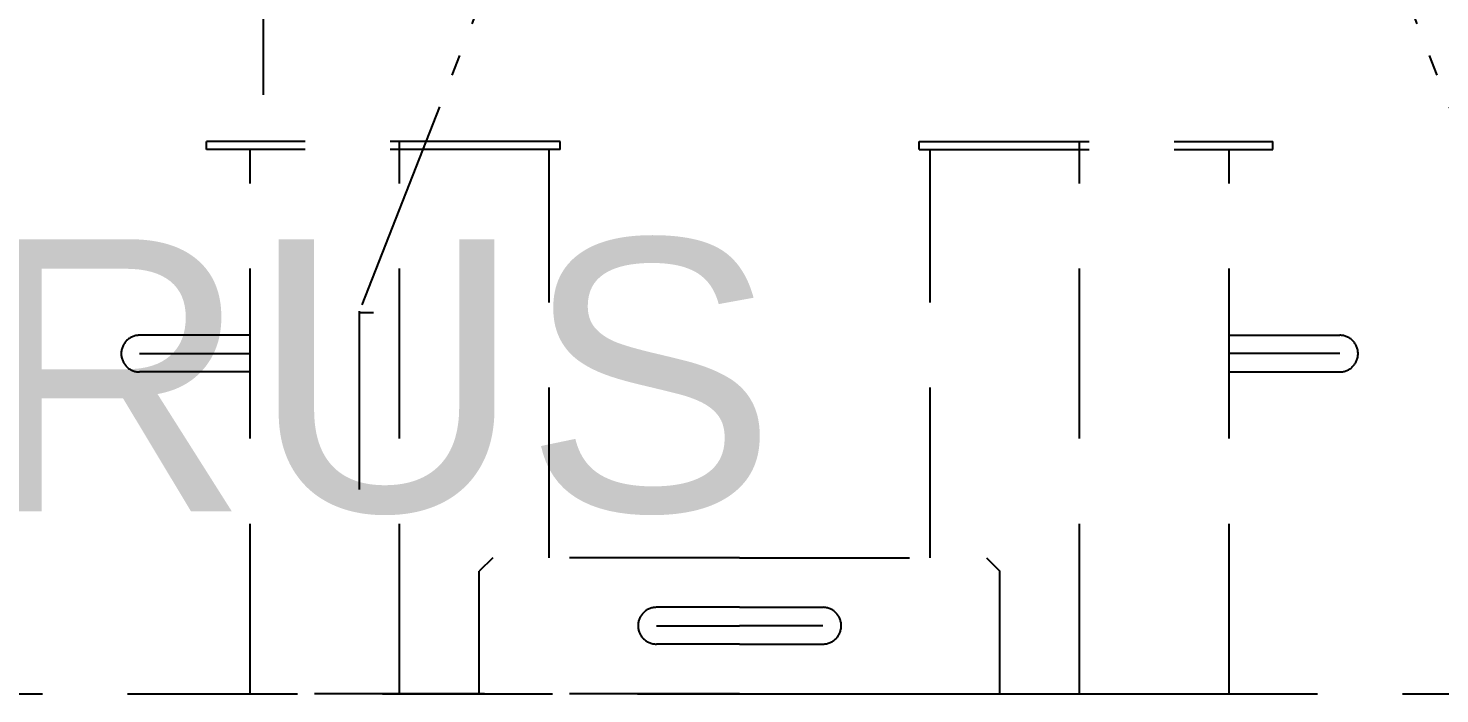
# Model space of a CAD drawing. Header units: millimetres. Extents: x 1084702 to 1166801, y 36632 to 124519.
# Drawn here: x 1120370 to 1121407, y 107221 to 107710 of the extents above; entities that cross this region are included whole.
import ezdxf

# ---------------------------------------------------------------- set-up
doc = ezdxf.new("R2010")
doc.units = ezdxf.units.MM
doc.header["$LTSCALE"] = 250
for name, pattern in [('CENTER', [3, 2.5, -0.25, 0, -0.25]), ('DASHED', [0.75, 0.5, -0.25]), ('PHANTOM', [2.1, 1.25, -0.2, 0.125, -0.2, 0.125, -0.2])]:
    doc.linetypes.add(name, pattern=pattern)
doc.layers.get('0').update_dxf_attribs({"color": 255})
doc.styles.add('ROMANS', font='ROMANS.shx', dxfattribs={"height": 100})

# ---------------------------------------------------------------- blocks, each defined once
blk = doc.blocks.new('ankmm')
at = {"linetype": 'PHANTOM', "ltscale": 0.5}
for p, q in [((-1979.5, 920.3), (-2229.5, 281.3)), ((-1619.5, 920.3), (-1369.5, 281.3)), ((-2229.5, 150), (-2229.5, 281.3)), ((-2219.3, 280), (-2229.5, 280))]:
    blk.add_line(p, q, dxfattribs=at)
blk = doc.blocks.new('eyhd6teirr4')
at = {"linetype": 'CENTER', "ltscale": 0.2}
blk.add_line((-973.4, 440.2), (-973.4, 1217.5), dxfattribs=at)
blk = doc.blocks.new('profil_B4_1')
at = {"linetype": 'DASHED'}
for p, q in [((102737.6, 71994.7, 0), (102737.6, 72000.7, 0)), ((102997.6, 72000.7), (102737.6, 72000.7)), ((102879.6, 71594.7, 0), (102879.6, 72000.7, 0)), ((102997.6, 71994.7, 0), (102997.6, 72000.7, 0)), ((103261.6, 72000.7), (103521.6, 72000.7)), ((103261.6, 71994.7, 0), (103261.6, 72000.7, 0)), ((103379.6, 71594.7, 0), (103379.6, 72000.7, 0)), ((103521.6, 71994.7, 0), (103521.6, 72000.7, 0)), ((102997.6, 71994.7), (102737.6, 71994.7)), ((102769.6, 71594.7), (102769.6, 71994.7, 0)), ((102989.6, 71694.7, 0), (102989.6, 71994.7, 0)), ((103261.6, 71994.7), (103521.6, 71994.7)), ((103269.6, 71694.7, 0), (103269.6, 71994.7, 0)), ((103489.6, 71594.7), (103489.6, 71994.7, 0)), ((102769.6, 71858.2), (102688.4, 71858.2)), ((103489.6, 71858.2), (103570.8, 71858.2)), ((102688.4, 71844.7), (102769.6, 71844.7)), ((103570.8, 71844.7), (103489.6, 71844.7)), ((102769.6, 71831.2), (102688.4, 71831.2)), ((103489.6, 71831.2), (103570.8, 71831.2)), ((102948.2, 71694.7, 0), (102938.2, 71684.7, 0)), ((103129.6, 71694.7, 0), (102948.2, 71694.7, 0)), ((103129.6, 71694.7, 0), (103311, 71694.7, 0)), ((103311, 71694.7, 0), (103321, 71684.7, 0)), ((102938.2, 71594.7, 0), (102938.2, 71684.7, 0)), ((103321, 71594.7, 0), (103321, 71684.7, 0)), ((103129.6, 71658.2), (103068.4, 71658.2)), ((103129.6, 71658.2), (103190.8, 71658.2)), ((103068.4, 71644.7), (103129.6, 71644.7)), ((103190.8, 71644.7), (103129.6, 71644.7)), ((103129.6, 71631.2), (103068.4, 71631.2)), ((103129.6, 71631.2), (103190.8, 71631.2)), ((86929.6, 71594.7), (109243.9, 71594.7)), ((103129.6, 71594.7), (102769.6, 71594.7)), ((103129.6, 71594.7), (103489.6, 71594.7))]:
    blk.add_line(p, q, dxfattribs=at)
for centre, start, end in [((102688.4, 71844.7), 90, 270), ((103570.8, 71844.7), 270, 90), ((103068.4, 71644.7), 90, 270), ((103190.8, 71644.7), 270, 90)]:
    blk.add_arc(centre, 13.5, start, end, dxfattribs=at)
for name, p in [('eyhd6teirr4', (103753, 71594.7)), ('ankmm', (105079.6, 71594.7))]:
    blk.add_blockref(name, p)
at = {"insert": (101558.5, 71928.8), "char_height": 200, "attachment_point": 1, "style": 'ROMANS'}
blk.add_mtext('{\\fArial|b0|i0|c0|p34;GUNNERUS}', dxfattribs=at)

msp = doc.modelspace()

# ---------------------------------------------------------------- block references
msp.add_blockref('profil_B4_1', (1017763, 35626.5))

doc.saveas('drawing.dxf')
